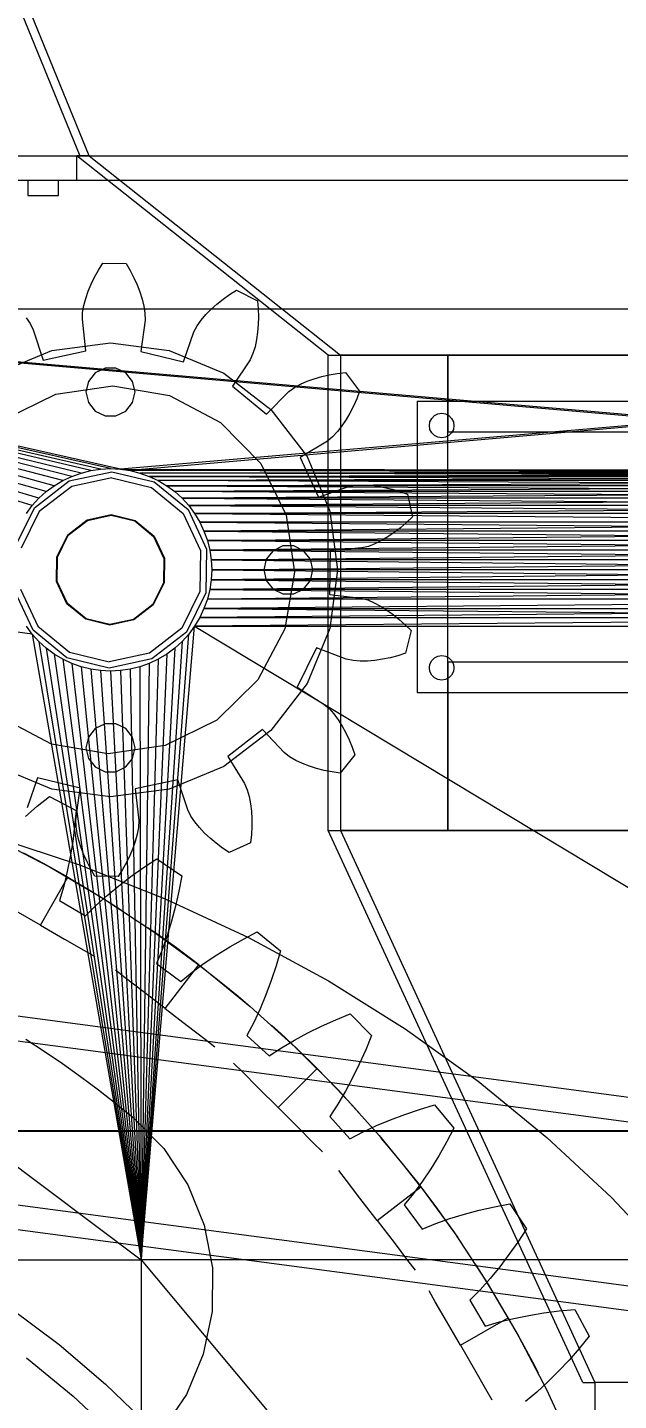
# Model space of a CAD drawing. Header units: millimetres. Extents: x -191664 to 191490, y -197311 to 10263.
# Drawn here: x 25511.1 to 25703.9, y 1894.1 to 2341.8 of the extents above; entities that cross this region are included whole.
import ezdxf

# ---------------------------------------------------------------- set-up
doc = ezdxf.new("R2010")
doc.units = ezdxf.units.MM
for name, color, linetype, lineweight in [('COTAS_P', 1, 'Continuous', 0), ('COTAS_USUARIO', 1, 'Continuous', 0), ('lateral_briquetadora', 7, 'Continuous', 0)]:
    doc.layers.add(name, color=color, linetype=linetype, lineweight=lineweight)
doc.dimstyles.new('PLANTA_100', dxfattribs={"dimtxt": 250, "dimasz": 150, "dimexe": 150, "dimexo": 80, "dimgap": 100, "dimtad": 1, "dimtih": 1, "dimtoh": 1, "dimdec": 1, "dimdsep": 46, "dimcen": 0.09, "dimclrd": 1, "dimclre": 1, "dimclrt": 1, "dimadec": 0, "dimazin": 0, "dimtfac": 1, "dimtdec": 4, "dimtofl": 0, "dimtmove": 0, "dimatfit": 3, "dimfxl": 1, "dimtolj": 1, "dimtzin": 0, "dimarcsym": 0})

# ---------------------------------------------------------------- blocks, each defined once
blk = doc.blocks.new('*D8')
at = {"layer": 'COTAS_P', "color": 1, "lineweight": -2, "transparency": 16777216}
for p, q in [((25128.19, 1262), (25128.19, 2132)), ((27628.19, 1262), (27628.19, 2132)), ((25278.19, 1982), (27478.19, 1982))]:
    blk.add_line(p, q, dxfattribs=at)
at = {"layer": 'COTAS_P', "color": 1, "transparency": 16777216}
for points in [[(25278.19, 2007), (25278.19, 1957), (25128.19, 1982)], [(27478.19, 2007), (27478.19, 1957), (27628.19, 1982)]]:
    blk.add_solid(points, dxfattribs=at)
at = {"layer": 'Defpoints', "color": 0, "transparency": 16777216}
for p in [(27628.19, 1982), (25128.19, 1182), (27628.19, 1182)]:
    blk.add_point(p, dxfattribs=at)
blk = doc.blocks.new('*D101')
at = {"layer": 'COTAS_USUARIO', "color": 1, "lineweight": -2, "transparency": 16777216}
for p, q in [((25328.19, 1805), (25328.19, 3075)), ((26128.19, 1805), (26128.19, 3075)), ((25478.19, 2925), (25978.19, 2925))]:
    blk.add_line(p, q, dxfattribs=at)
at = {"layer": 'COTAS_USUARIO', "color": 1, "transparency": 16777216}
for points in [[(25478.19, 2950), (25478.19, 2900), (25328.19, 2925)], [(25978.19, 2950), (25978.19, 2900), (26128.19, 2925)]]:
    blk.add_solid(points, dxfattribs=at)
at = {"layer": 'Defpoints', "color": 0, "transparency": 16777216}
for p in [(26128.19, 2925), (25328.19, 1725), (26128.19, 1725)]:
    blk.add_point(p, dxfattribs=at)

msp = doc.modelspace()

# ---------------------------------------------------------------- linework, layer by layer
at = {"layer": 'lateral_briquetadora', "color": 253, "true_color": 0xa8b8bb}
for p, q in [((25378.19, 2667.25), (25528.19, 2300)), ((25531.19, 2300), (25381.19, 2667.25)), ((25528.19, 2300), (25928.19, 2300)), ((25528.19, 2300), (25531.19, 2300))]:
    msp.add_line(p, q, dxfattribs=at)
at = {"layer": 'lateral_briquetadora', "color": 8, "true_color": 0x6f7d84}
for p, q in [((25501.19, 2300), (25955.19, 2300)), ((25501.19, 2300), (25527.19, 2300)), ((25609.19, 2235), (25527.19, 2300)), ((25531.19, 2300), (25527.19, 2300)), ((25527.19, 2292), (25527.19, 2300)), ((25531.19, 2300), (25613.19, 2235)), ((25531.19, 2300), (25925.19, 2300)), ((25501.19, 2292), (25955.19, 2292)), ((25501.19, 2292), (25527.19, 2292)), ((25609.19, 2235), (25613.19, 2235)), ((25609.19, 2080), (25609.19, 2235)), ((25843.19, 2235), (25613.19, 2235)), ((25613.19, 2235), (25613.19, 2080)), ((25613.19, 2235), (25648.19, 2235)), ((25648.19, 2080), (25648.19, 2235)), ((25648.19, 2235), (25808.19, 2235)), ((25648.19, 2235), (25648.19, 2210)), ((25648.19, 2210), (25808.19, 2210)), ((25648.19, 2135), (25808.19, 2135)), ((25648.19, 2135), (25648.19, 2080)), ((25609.19, 2080), (25613.19, 2080)), ((25692.19, 1900), (25609.19, 2080)), ((25613.19, 2080), (25648.19, 2080)), ((25843.19, 2080), (25613.19, 2080)), ((25613.19, 2080), (25696.19, 1900)), ((25648.19, 2080), (25808.19, 2080)), ((25692.19, 1900), (25696.19, 1900)), ((25760.19, 1900), (25696.19, 1900)), ((25696.19, 1900), (25696.19, 1725))]:
    msp.add_line(p, q, dxfattribs=at)
at = {"layer": 'lateral_briquetadora', "color": 9, "true_color": 0xaebbc0}
for p, q in [((25511.19, 2292), (25521.19, 2292)), ((25511.19, 2292), (25511.19, 2287)), ((25521.19, 2287), (25521.19, 2292)), ((25511.19, 2287), (25521.19, 2287))]:
    msp.add_line(p, q, dxfattribs=at)
at = {"layer": 'lateral_briquetadora', "color": 9, "true_color": 0xb9c3c2}
for p, q in [((25532.98, 2260.36), (25534.25, 2262.65)), ((25534.25, 2262.65), (25535.66, 2264.92)), ((25535.66, 2264.92), (25543.27, 2264.82)), ((25543.27, 2264.82), (25544.63, 2262.52)), ((25544.63, 2262.52), (25545.83, 2260.2)), ((25530.9, 2255.77), (25531.87, 2258.07)), ((25531.87, 2258.07), (25532.98, 2260.36)), ((25545.83, 2260.2), (25546.89, 2257.88)), ((25546.89, 2257.88), (25547.79, 2255.55)), ((25529.5, 2251.18), (25530.11, 2253.47)), ((25530.11, 2253.47), (25530.9, 2255.77)), ((25547.79, 2255.55), (25548.53, 2253.24)), ((25548.53, 2253.24), (25549.08, 2250.93)), ((25572.89, 2251.59), (25574.9, 2253.17)), ((25574.9, 2253.17), (25577.03, 2254.68)), ((25577.03, 2254.68), (25579.28, 2256.11)), ((25579.28, 2256.11), (25586.1, 2252.72)), ((25586.1, 2252.72), (25586.32, 2250.06)), ((25512.68, 2185.89), (25308.19, 2250)), ((25514.85, 2188.28), (25308.19, 2250)), ((25517.25, 2190.46), (25308.19, 2250)), ((25519.85, 2192.39), (25308.19, 2250)), ((25522.63, 2194.05), (25308.19, 2250)), ((25525.56, 2195.44), (25308.19, 2250)), ((25528.61, 2196.53), (25308.19, 2250)), ((25531.75, 2197.32), (25308.19, 2250)), ((25534.95, 2197.79), (25308.19, 2250)), ((25538.19, 2197.95), (25308.19, 2250)), ((25541.42, 2197.79), (25308.19, 2250)), ((25308.19, 2250), (25914.95, 2197.79)), ((26148.19, 2250), (25308.19, 2250)), ((25308.19, 2250), (25911.75, 2197.32)), ((25529, 2246.66), (25529.1, 2248.9)), ((25529.1, 2248.9), (25529.5, 2251.18)), ((26148.19, 2250), (25541.42, 2197.79)), ((26148.19, 2250), (25544.62, 2197.32)), ((25549.08, 2250.93), (25549.43, 2248.64)), ((25549.43, 2248.64), (25549.47, 2246.4)), ((25567.77, 2246.41), (25569.32, 2248.21)), ((25569.32, 2248.21), (25571.03, 2249.94)), ((25571.03, 2249.94), (25572.89, 2251.59)), ((25586.32, 2250.06), (25586.4, 2247.45)), ((25586.4, 2247.45), (25586.35, 2244.9)), ((25510.7, 2247.14), (25512, 2245.23)), ((25512, 2245.23), (25513.01, 2243.22)), ((25513.01, 2243.22), (25516.18, 2233.37)), ((25530.15, 2236.37), (25529, 2246.66)), ((25549.47, 2246.4), (25548.05, 2236.15)), ((25565.36, 2242.55), (25566.42, 2244.54)), ((25566.42, 2244.54), (25567.77, 2246.41)), ((25586.35, 2244.9), (25586.15, 2242.41)), ((25519.03, 2236.43), (25538.19, 2238.95)), ((25538.19, 2238.95), (25557.34, 2236.43)), ((25561.94, 2232.79), (25565.36, 2242.55)), ((25585.81, 2240.01), (25585.31, 2237.69)), ((25586.15, 2242.41), (25585.81, 2240.01)), ((25501.19, 2229.04), (25519.03, 2236.43)), ((25516.18, 2233.37), (25530.15, 2236.37)), ((25548.05, 2236.15), (25561.94, 2232.79)), ((25557.34, 2236.43), (25575.19, 2229.04)), ((25584.63, 2235.48), (25583.69, 2233.44)), ((25585.31, 2237.69), (25584.63, 2235.48)), ((25536.41, 2230.75), (25533.2, 2229.2)), ((25539.97, 2230.75), (25536.41, 2230.75)), ((25543.17, 2229.2), (25539.97, 2230.75)), ((25583.69, 2233.44), (25577.96, 2224.82)), ((25530.98, 2226.42), (25530.19, 2222.95)), ((25533.2, 2229.2), (25530.98, 2226.42)), ((25545.39, 2226.42), (25543.17, 2229.2)), ((25546.19, 2222.95), (25545.39, 2226.42)), ((25575.19, 2229.04), (25590.51, 2217.28)), ((25598.16, 2224.4), (25600.19, 2225.51)), ((25600.19, 2225.51), (25602.36, 2226.46)), ((25602.36, 2226.46), (25604.65, 2227.27)), ((25604.65, 2227.27), (25607.05, 2227.95)), ((25607.05, 2227.95), (25609.54, 2228.51)), ((25609.54, 2228.51), (25612.12, 2228.94)), ((25612.12, 2228.94), (25614.77, 2229.26)), ((25614.77, 2229.26), (25619.44, 2223.24)), ((25503.54, 2213.94), (25520.38, 2222.25)), ((25520.38, 2222.25), (25538.96, 2224.95)), ((25530.19, 2222.95), (25530.98, 2219.48)), ((25538.96, 2224.95), (25557.46, 2221.77)), ((25545.39, 2219.48), (25546.19, 2222.95)), ((25557.46, 2221.77), (25574.07, 2213.04)), ((25577.96, 2224.82), (25589.02, 2215.76)), ((25589.02, 2215.76), (25596.34, 2223.08)), ((25596.34, 2223.08), (25598.16, 2224.4)), ((25618.48, 2220.75), (25617.42, 2218.36)), ((25619.44, 2223.24), (25618.48, 2220.75)), ((25530.98, 2219.48), (25533.2, 2216.7)), ((25533.2, 2216.7), (25536.41, 2215.15)), ((25539.97, 2215.15), (25543.17, 2216.7)), ((25543.17, 2216.7), (25545.39, 2219.48)), ((25590.51, 2217.28), (25602.27, 2201.95)), ((25617.42, 2218.36), (25616.27, 2216.08)), ((25536.41, 2215.15), (25539.97, 2215.15)), ((25574.07, 2213.04), (25587.18, 2199.59)), ((25613.66, 2211.91), (25612.2, 2210.04)), ((25615.01, 2213.93), (25613.66, 2211.91)), ((25616.27, 2216.08), (25615.01, 2213.93)), ((25610.63, 2208.35), (25608.9, 2206.91)), ((25612.2, 2210.04), (25610.63, 2208.35)), ((25608.9, 2206.91), (25600, 2201.63)), ((25587.18, 2199.59), (25595.48, 2182.76)), ((25600, 2201.63), (25606.03, 2188.68)), ((25602.27, 2201.95), (25609.67, 2184.1)), ((25513.43, 2185.22), (25524.67, 2193.96)), ((25519.85, 2192.39), (25522.63, 2194.05)), ((25522.63, 2194.05), (25525.56, 2195.44)), ((25524.67, 2193.96), (25538.6, 2196.95)), ((25538.57, 2194.95), (25525.52, 2192.14)), ((25525.56, 2195.44), (25528.61, 2196.53)), ((25528.61, 2196.53), (25531.75, 2197.32)), ((25531.75, 2197.32), (25534.95, 2197.79)), ((25534.95, 2197.79), (25538.19, 2197.95)), ((25538.19, 2197.95), (25541.42, 2197.79)), ((25538.57, 2194.95), (25551.55, 2191.81)), ((25538.6, 2196.95), (25552.44, 2193.6)), ((25541.42, 2197.79), (25911.75, 2197.32)), ((25541.42, 2197.79), (25544.62, 2197.32)), ((25914.95, 2197.79), (25544.62, 2197.32)), ((25544.62, 2197.32), (25547.77, 2196.53)), ((25908.61, 2196.53), (25544.62, 2197.32)), ((25911.75, 2197.32), (25544.62, 2197.32)), ((25547.77, 2196.53), (25911.75, 2197.32)), ((25547.77, 2196.53), (25550.82, 2195.44)), ((25905.56, 2195.44), (25547.77, 2196.53)), ((25908.61, 2196.53), (25547.77, 2196.53)), ((25550.82, 2195.44), (25908.61, 2196.53)), ((25550.82, 2195.44), (25902.63, 2194.05)), ((25905.56, 2195.44), (25550.82, 2195.44)), ((25550.82, 2195.44), (25553.74, 2194.05)), ((25905.56, 2195.44), (25553.74, 2194.05)), ((25553.74, 2194.05), (25556.52, 2192.39)), ((25899.85, 2192.39), (25553.74, 2194.05)), ((25902.63, 2194.05), (25553.74, 2194.05)), ((25556.52, 2192.39), (25902.63, 2194.05)), ((25514.85, 2188.28), (25517.25, 2190.46)), ((25525.52, 2192.14), (25514.97, 2183.95)), ((25517.25, 2190.46), (25519.85, 2192.39)), ((25551.55, 2191.81), (25561.88, 2183.35)), ((25552.44, 2193.6), (25563.46, 2184.58)), ((25556.52, 2192.39), (25559.12, 2190.46)), ((25899.85, 2192.39), (25556.52, 2192.39)), ((25556.52, 2192.39), (25897.25, 2190.46)), ((25899.85, 2192.39), (25559.12, 2190.46)), ((25559.12, 2190.46), (25561.52, 2188.28)), ((25894.85, 2188.28), (25559.12, 2190.46)), ((25897.25, 2190.46), (25559.12, 2190.46)), ((25897.25, 2190.46), (25561.52, 2188.28)), ((25606.03, 2188.68), (25615.8, 2192.09)), ((25615.8, 2192.09), (25618.01, 2192.5)), ((25618.01, 2192.5), (25620.32, 2192.61)), ((25620.32, 2192.61), (25622.69, 2192.52)), ((25622.69, 2192.52), (25625.11, 2192.26)), ((25625.11, 2192.26), (25627.56, 2191.83)), ((25627.56, 2191.83), (25630.05, 2191.26)), ((25630.05, 2191.26), (25632.56, 2190.53)), ((25632.56, 2190.53), (25635.09, 2189.66)), ((25635.09, 2189.66), (25636.69, 2182.21)), ((25507.08, 2172.47), (25513.43, 2185.22)), ((25510.75, 2183.28), (25512.68, 2185.89)), ((25512.68, 2185.89), (25514.85, 2188.28)), ((25561.52, 2188.28), (25892.68, 2185.89)), ((25894.85, 2188.28), (25561.52, 2188.28)), ((25561.52, 2188.28), (25563.7, 2185.89)), ((25894.85, 2188.28), (25563.7, 2185.89)), ((25563.7, 2185.89), (25890.75, 2183.28)), ((25892.68, 2185.89), (25563.7, 2185.89)), ((25563.7, 2185.89), (25565.63, 2183.28)), ((25565.63, 2183.28), (25892.68, 2185.89)), ((25514.97, 2183.95), (25509.03, 2172)), ((25524.26, 2176.35), (25530.59, 2181.27)), ((25524.41, 2176.23), (25530.67, 2181.09)), ((25530.59, 2181.27), (25538.42, 2182.95)), ((25530.67, 2181.09), (25538.41, 2182.75)), ((25538.41, 2182.75), (25546.11, 2180.89)), ((25538.42, 2182.95), (25546.2, 2181.07)), ((25546.11, 2180.89), (25552.24, 2175.87)), ((25546.2, 2181.07), (25552.4, 2175.99)), ((25561.88, 2183.35), (25567.52, 2171.25)), ((25563.46, 2184.58), (25569.47, 2171.67)), ((25565.63, 2183.28), (25889.08, 2180.51)), ((25890.75, 2183.28), (25565.63, 2183.28)), ((25565.63, 2183.28), (25567.29, 2180.51)), ((25567.29, 2180.51), (25887.7, 2177.58)), ((25889.08, 2180.51), (25567.29, 2180.51)), ((25567.29, 2180.51), (25568.67, 2177.58)), ((25889.08, 2180.51), (25568.67, 2177.58)), ((25595.48, 2182.76), (25598.18, 2164.18)), ((25609.67, 2184.1), (25612.19, 2164.95)), ((25634.74, 2180.38), (25632.75, 2178.69)), ((25636.69, 2182.21), (25634.74, 2180.38)), ((25228.19, 2180), (25548.19, 1940)), ((25512.68, 2144.02), (25228.19, 2180)), ((25520.69, 2169.18), (25524.26, 2176.35)), ((25520.89, 2169.13), (25524.41, 2176.23)), ((25552.24, 2175.87), (25555.59, 2168.69)), ((25552.4, 2175.99), (25555.79, 2168.73)), ((25568.67, 2177.58), (25886.61, 2174.53)), ((25887.7, 2177.58), (25568.67, 2177.58)), ((25568.67, 2177.58), (25569.77, 2174.53)), ((25569.77, 2174.53), (25887.7, 2177.58)), ((25630.72, 2177.14), (25628.66, 2175.75)), ((25632.75, 2178.69), (25630.72, 2177.14)), ((25569.47, 2171.67), (25569.29, 2157.43)), ((25569.77, 2174.53), (25570.55, 2171.39)), ((25886.61, 2174.53), (25569.77, 2174.53)), ((25569.77, 2174.53), (25885.82, 2171.39)), ((25886.61, 2174.53), (25570.55, 2171.39)), ((25570.55, 2171.39), (25885.35, 2168.18)), ((25885.82, 2171.39), (25570.55, 2171.39)), ((25570.55, 2171.39), (25571.03, 2168.18)), ((25571.03, 2168.18), (25885.82, 2171.39)), ((25594.41, 2172.75), (25591.2, 2171.2)), ((25597.97, 2172.75), (25594.41, 2172.75)), ((25601.17, 2171.2), (25597.97, 2172.75)), ((25620.1, 2172.08), (25609.79, 2171.18)), ((25622.28, 2172.62), (25620.1, 2172.08)), ((25624.44, 2173.46), (25622.28, 2172.62)), ((25626.56, 2174.51), (25624.44, 2173.46)), ((25628.66, 2175.75), (25626.56, 2174.51)), ((25520.59, 2161.17), (25520.69, 2169.18)), ((25520.78, 2161.21), (25520.89, 2169.13)), ((25555.59, 2168.69), (25555.49, 2160.77)), ((25555.79, 2168.73), (25555.68, 2160.72)), ((25567.52, 2171.25), (25567.35, 2157.9)), ((25571.03, 2168.18), (25885.19, 2164.95)), ((25885.35, 2168.18), (25571.03, 2168.18)), ((25571.03, 2168.18), (25571.19, 2164.95)), ((25571.19, 2164.95), (25885.35, 2168.18)), ((25588.98, 2168.42), (25588.19, 2164.95)), ((25591.2, 2171.2), (25588.98, 2168.42)), ((25603.39, 2168.42), (25601.17, 2171.2)), ((25604.19, 2164.95), (25603.39, 2168.42)), ((25609.79, 2171.18), (25609.61, 2156.89)), ((25571.19, 2164.95), (25571.03, 2161.72)), ((25885.19, 2164.95), (25571.03, 2161.72)), ((25571.19, 2164.95), (25885.35, 2161.72)), ((25885.19, 2164.95), (25571.19, 2164.95)), ((25588.19, 2164.95), (25588.98, 2161.48)), ((25598.18, 2164.18), (25595.01, 2145.68)), ((25603.39, 2161.48), (25604.19, 2164.95)), ((25612.19, 2164.95), (25609.67, 2145.8)), ((25512.91, 2145.32), (25506.9, 2158.23)), ((25508.86, 2158.65), (25514.49, 2146.55)), ((25523.97, 2153.91), (25520.59, 2161.17)), ((25524.13, 2154.03), (25520.78, 2161.21)), ((25555.49, 2160.77), (25551.96, 2153.67)), ((25555.68, 2160.72), (25552.11, 2153.55)), ((25567.35, 2157.9), (25561.4, 2145.95)), ((25570.55, 2158.51), (25569.77, 2155.37)), ((25885.82, 2158.51), (25569.77, 2155.37)), ((25571.03, 2161.72), (25570.55, 2158.51)), ((25885.35, 2161.72), (25570.55, 2158.51)), ((25570.55, 2158.51), (25886.61, 2155.37)), ((25885.82, 2158.51), (25570.55, 2158.51)), ((25885.35, 2161.72), (25571.03, 2161.72)), ((25571.03, 2161.72), (25885.82, 2158.51)), ((25588.98, 2161.48), (25591.2, 2158.7)), ((25591.2, 2158.7), (25594.41, 2157.15)), ((25597.97, 2157.15), (25601.17, 2158.7)), ((25601.17, 2158.7), (25603.39, 2161.48)), ((25530.17, 2148.83), (25523.97, 2153.91)), ((25530.26, 2149.01), (25524.13, 2154.03)), ((25551.96, 2153.67), (25545.7, 2148.82)), ((25552.11, 2153.55), (25545.79, 2148.63)), ((25569.29, 2157.43), (25562.95, 2144.68)), ((25569.77, 2155.37), (25568.67, 2152.32)), ((25886.61, 2155.37), (25568.67, 2152.32)), ((25886.61, 2155.37), (25569.77, 2155.37)), ((25594.41, 2157.15), (25597.97, 2157.15)), ((25609.61, 2156.89), (25619.89, 2155.73)), ((25619.89, 2155.73), (25622.06, 2155.13)), ((25622.06, 2155.13), (25624.19, 2154.23)), ((25624.19, 2154.23), (25626.29, 2153.13)), ((25537.96, 2147.15), (25530.26, 2149.01)), ((25567.29, 2149.39), (25565.63, 2146.62)), ((25889.08, 2149.39), (25565.63, 2146.62)), ((25568.67, 2152.32), (25567.29, 2149.39)), ((25887.7, 2152.32), (25567.29, 2149.39)), ((25567.29, 2149.39), (25889.08, 2149.39)), ((25568.67, 2152.32), (25887.7, 2152.32)), ((25568.67, 2152.32), (25889.08, 2149.39)), ((25626.29, 2153.13), (25628.35, 2151.84)), ((25628.35, 2151.84), (25630.38, 2150.39)), ((25630.38, 2150.39), (25632.37, 2148.79)), ((25512.68, 2144.02), (25510.75, 2146.62)), ((25523.93, 2136.3), (25512.91, 2145.32)), ((25514.49, 2146.55), (25524.82, 2138.09)), ((25537.96, 2146.95), (25530.17, 2148.83)), ((25545.7, 2148.82), (25537.96, 2147.15)), ((25545.79, 2148.63), (25537.96, 2146.95)), ((25548.19, 1940), (25565.63, 2146.62)), ((25561.4, 2145.95), (25550.86, 2137.76)), ((25562.95, 2144.68), (25551.7, 2135.94)), ((25565.63, 2146.62), (25563.7, 2144.02)), ((25565.63, 2146.62), (25890.75, 2146.62)), ((25565.63, 2146.62), (25908.19, 1940)), ((25595.01, 2145.68), (25586.27, 2129.06)), ((25609.67, 2145.8), (25602.27, 2127.95)), ((25632.37, 2148.79), (25634.31, 2147.05)), ((25634.31, 2147.05), (25636.21, 2145.17)), ((25636.21, 2145.17), (25634.42, 2137.77)), ((25512.68, 2144.02), (25514.85, 2141.62)), ((25512.68, 2144.02), (25548.19, 1940)), ((25517.25, 2139.44), (25514.85, 2141.62)), ((25514.85, 2141.62), (25548.19, 1940)), ((25548.19, 1940), (25563.7, 2144.02)), ((25561.52, 2141.62), (25548.19, 1940)), ((25561.52, 2141.62), (25559.12, 2139.44)), ((25563.7, 2144.02), (25561.52, 2141.62)), ((25519.85, 2137.51), (25517.25, 2139.44)), ((25517.25, 2139.44), (25548.19, 1940)), ((25522.63, 2135.85), (25519.85, 2137.51)), ((25519.85, 2137.51), (25548.19, 1940)), ((25525.56, 2134.46), (25522.63, 2135.85)), ((25522.63, 2135.85), (25548.19, 1940)), ((25537.78, 2132.95), (25523.93, 2136.3)), ((25524.82, 2138.09), (25537.8, 2134.95)), ((25551.7, 2135.94), (25537.78, 2132.95)), ((25550.86, 2137.76), (25537.8, 2134.95)), ((25559.12, 2139.44), (25548.19, 1940)), ((25556.52, 2137.51), (25548.19, 1940)), ((25553.74, 2135.85), (25548.19, 1940)), ((25553.74, 2135.85), (25550.82, 2134.46)), ((25556.52, 2137.51), (25553.74, 2135.85)), ((25559.12, 2139.44), (25556.52, 2137.51)), ((25605.4, 2139.49), (25599.04, 2126.7)), ((25615.08, 2135.83), (25605.4, 2139.49)), ((25617.28, 2135.37), (25615.08, 2135.83)), ((25626.85, 2135.78), (25624.38, 2135.42)), ((25629.35, 2136.3), (25626.85, 2135.78)), ((25631.87, 2136.96), (25629.35, 2136.3)), ((25634.42, 2137.77), (25631.87, 2136.96)), ((25528.61, 2133.37), (25525.56, 2134.46)), ((25525.56, 2134.46), (25548.19, 1940)), ((25531.75, 2132.58), (25528.61, 2133.37)), ((25528.61, 2133.37), (25548.19, 1940)), ((25534.95, 2132.11), (25531.75, 2132.58)), ((25531.75, 2132.58), (25548.19, 1940)), ((25538.19, 2131.95), (25534.95, 2132.11)), ((25534.95, 2132.11), (25548.19, 1940)), ((25541.42, 2132.11), (25538.19, 2131.95)), ((25538.19, 2131.95), (25548.19, 1940)), ((25544.62, 2132.58), (25541.42, 2132.11)), ((25541.42, 2132.11), (25548.19, 1940)), ((25547.77, 2133.37), (25544.62, 2132.58)), ((25544.62, 2132.58), (25548.19, 1940)), ((25550.82, 2134.46), (25547.77, 2133.37)), ((25547.77, 2133.37), (25548.19, 1940)), ((25550.82, 2134.46), (25548.19, 1940)), ((25619.59, 2135.19), (25617.28, 2135.37)), ((25621.96, 2135.22), (25619.59, 2135.19)), ((25624.38, 2135.42), (25621.96, 2135.22)), ((25586.27, 2129.06), (25572.83, 2115.96)), ((25602.27, 2127.95), (25590.51, 2112.62)), ((25599.04, 2126.7), (25607.8, 2121.19)), ((25607.8, 2121.19), (25609.49, 2119.71)), ((25609.49, 2119.71), (25611.02, 2117.98)), ((25611.02, 2117.98), (25612.43, 2116.07)), ((25518.92, 2108.13), (25502.3, 2116.87)), ((25533.2, 2113.2), (25530.98, 2110.42)), ((25536.41, 2114.75), (25533.2, 2113.2)), ((25539.97, 2114.75), (25536.41, 2114.75)), ((25543.17, 2113.2), (25539.97, 2114.75)), ((25545.39, 2110.42), (25543.17, 2113.2)), ((25572.83, 2115.96), (25555.99, 2107.65)), ((25612.43, 2116.07), (25613.73, 2114.02)), ((25613.73, 2114.02), (25614.93, 2111.83)), ((25530.98, 2110.42), (25530.19, 2106.95)), ((25546.19, 2106.95), (25545.39, 2110.42)), ((25590.51, 2112.62), (25575.19, 2100.86)), ((25587.7, 2112.85), (25576.41, 2104.08)), ((25594.83, 2105.35), (25587.7, 2112.85)), ((25614.93, 2111.83), (25616.03, 2109.53)), ((25616.03, 2109.53), (25617.03, 2107.12)), ((25537.42, 2104.96), (25518.92, 2108.13)), ((25530.19, 2106.95), (25530.98, 2103.48)), ((25555.99, 2107.65), (25537.42, 2104.96)), ((25545.39, 2103.48), (25546.19, 2106.95)), ((25596.61, 2103.98), (25594.83, 2105.35)), ((25617.92, 2104.6), (25613.1, 2098.7)), ((25617.03, 2107.12), (25617.92, 2104.6)), ((25519.03, 2093.47), (25501.19, 2100.86)), ((25530.98, 2103.48), (25533.2, 2100.7)), ((25533.2, 2100.7), (25536.41, 2099.15)), ((25539.97, 2099.15), (25543.17, 2100.7)), ((25543.17, 2100.7), (25545.39, 2103.48)), ((25575.19, 2100.86), (25557.34, 2093.47)), ((25576.41, 2104.08), (25581.92, 2095.32)), ((25598.61, 2102.82), (25596.61, 2103.98)), ((25600.76, 2101.82), (25598.61, 2102.82)), ((25603.03, 2100.95), (25600.76, 2101.82)), ((25605.41, 2100.21), (25603.03, 2100.95)), ((25607.89, 2099.58), (25605.41, 2100.21)), ((25514.43, 2097.11), (25511.01, 2087.35)), ((25528.33, 2093.75), (25514.43, 2097.11)), ((25536.41, 2099.15), (25539.97, 2099.15)), ((25560.19, 2096.53), (25546.22, 2093.53)), ((25563.36, 2086.68), (25560.19, 2096.53)), ((25581.92, 2095.32), (25582.8, 2093.25)), ((25610.45, 2099.08), (25607.89, 2099.58)), ((25613.1, 2098.7), (25610.45, 2099.08)), ((25514.31, 2087.86), (25518.28, 2091.09)), ((25518.28, 2091.09), (25526.97, 2086.44)), ((25538.19, 2090.95), (25519.03, 2093.47)), ((25526.91, 2083.5), (25528.33, 2093.75)), ((25557.34, 2093.47), (25538.19, 2090.95)), ((25546.22, 2093.53), (25547.38, 2083.24)), ((25582.8, 2093.25), (25583.43, 2091.03)), ((25583.43, 2091.03), (25583.87, 2088.7)), ((25510.49, 2084.55), (25514.31, 2087.86)), ((25526.97, 2086.44), (25526.49, 2081.35)), ((25564.37, 2084.67), (25563.36, 2086.68)), ((25583.87, 2088.7), (25584.15, 2086.28)), ((25584.15, 2086.28), (25584.29, 2083.8)), ((25526.95, 2081.26), (25526.91, 2083.5)), ((25547.38, 2083.24), (25547.28, 2081)), ((25565.67, 2082.76), (25564.37, 2084.67)), ((25567.17, 2080.92), (25565.67, 2082.76)), ((25584.29, 2083.8), (25584.27, 2081.24)), ((25526.49, 2081.35), (25525.86, 2076.33)), ((25527.29, 2078.97), (25526.95, 2081.26)), ((25527.84, 2076.66), (25527.29, 2078.97)), ((25546.88, 2078.72), (25546.26, 2076.43)), ((25547.28, 2081), (25546.88, 2078.72)), ((25568.84, 2079.15), (25567.17, 2080.92)), ((25570.66, 2077.45), (25568.84, 2079.15)), ((25572.62, 2075.82), (25570.66, 2077.45)), ((25584.12, 2078.64), (25583.84, 2075.98)), ((25584.27, 2081.24), (25584.12, 2078.64)), ((25500.93, 2077.16), (25518.55, 2067.96)), ((25525.86, 2076.33), (25525.06, 2071.4)), ((25528.58, 2074.35), (25527.84, 2076.66)), ((25529.48, 2072.02), (25528.58, 2074.35)), ((25545.47, 2074.13), (25544.51, 2071.83)), ((25546.26, 2076.43), (25545.47, 2074.13)), ((25574.72, 2074.25), (25572.62, 2075.82)), ((25576.93, 2072.76), (25574.72, 2074.25)), ((25583.84, 2075.98), (25576.93, 2072.76)), ((25516.37, 2069.16), (25509.92, 2072.61)), ((25524.31, 2064.7), (25516.37, 2069.16)), ((25525.06, 2071.4), (25524.09, 2066.56)), ((25530.54, 2069.7), (25529.48, 2072.02)), ((25531.75, 2067.38), (25530.54, 2069.7)), ((25543.39, 2069.54), (25542.12, 2067.25)), ((25544.51, 2071.83), (25543.39, 2069.54)), ((25548.98, 2067.87), (25553.24, 2070.7)), ((25553.24, 2070.7), (25561.44, 2065.22)), ((25515.31, 2049.11), (25524.31, 2064.7)), ((25518.55, 2067.96), (25535.67, 2057.88)), ((25524.09, 2066.56), (25522.93, 2061.82)), ((25524.31, 2064.7), (25532.15, 2060.05)), ((25533.1, 2065.08), (25531.75, 2067.38)), ((25540.71, 2064.98), (25533.1, 2065.08)), ((25542.12, 2067.25), (25540.71, 2064.98)), ((25540.88, 2061.92), (25544.85, 2064.95)), ((25544.85, 2064.95), (25548.98, 2067.87)), ((25561.44, 2065.22), (25560.47, 2060.2)), ((25522.93, 2061.82), (25521.55, 2057.19)), ((25532.15, 2060.05), (25538.36, 2056.19)), ((25537.07, 2058.78), (25540.88, 2061.92)), ((25560.47, 2060.2), (25559.34, 2055.27)), ((25521.55, 2057.19), (25530, 2052.13)), ((25530, 2052.13), (25533.43, 2055.52)), ((25533.43, 2055.52), (25537.07, 2058.78)), ((25535.67, 2057.88), (25552.27, 2046.94)), ((25538.36, 2056.19), (25541.77, 2054)), ((25559.34, 2055.27), (25558.07, 2050.43)), ((25515.31, 2049.11), (25507.42, 2053.67)), ((25515.31, 2049.11), (25523.2, 2044.55)), ((25553.74, 2045.91), (25550.41, 2048.23)), ((25552.27, 2046.94), (25568.29, 2035.18)), ((25558.07, 2050.43), (25556.62, 2045.71)), ((25581.52, 2044.58), (25586.04, 2046.97)), ((25586.04, 2046.97), (25593.67, 2040.72)), ((25523.2, 2044.55), (25529.53, 2040.9)), ((25559.68, 2041.66), (25553.74, 2045.91)), ((25556.62, 2045.71), (25555, 2041.11)), ((25566.97, 2036.19), (25559.68, 2041.66)), ((25572.88, 2039.45), (25577.13, 2042.08)), ((25577.13, 2042.08), (25581.52, 2044.58)), ((25529.53, 2040.9), (25533.04, 2038.87)), ((25555, 2041.11), (25553.18, 2036.64)), ((25568.78, 2036.7), (25572.88, 2039.45)), ((25593.67, 2040.72), (25592.2, 2035.81)), ((27123.19, 1804.95), (25376.88, 2036.78)), ((25542.99, 2031.91), (25539.77, 2034.38)), ((25553.18, 2036.64), (25561.1, 2030.77)), ((25556.02, 2021.91), (25566.97, 2036.19)), ((25561.1, 2030.77), (25564.84, 2033.81)), ((25564.84, 2033.81), (25568.78, 2036.7)), ((25566.97, 2036.19), (25574.14, 2030.56)), ((25568.29, 2035.18), (25583.69, 2022.62)), ((25592.2, 2035.81), (25590.6, 2031.02)), ((27122.14, 1797.02), (25375.83, 2028.85)), ((25548.79, 2027.46), (25542.99, 2031.91)), ((25574.14, 2030.56), (25579.79, 2025.93)), ((25590.6, 2031.02), (25588.86, 2026.34)), ((25556.02, 2021.91), (25548.79, 2027.46)), ((25579.79, 2025.93), (25582.89, 2023.31)), ((25588.86, 2026.34), (25586.96, 2021.78)), ((25556.02, 2021.91), (25563.24, 2016.37)), ((25583.69, 2022.62), (25598.43, 2009.3)), ((25586.96, 2021.78), (25584.9, 2017.35)), ((25611.63, 2018.21), (25616.36, 2020.15)), ((25616.36, 2020.15), (25623.33, 2013.17)), ((25563.24, 2016.37), (25569.04, 2011.92)), ((25584.9, 2017.35), (25582.65, 2013.09)), ((25593.7, 2013.73), (25590.69, 2016.46)), ((25602.52, 2013.95), (25607.01, 2016.15)), ((25607.01, 2016.15), (25611.63, 2018.21)), ((25510.54, 2011.96), (25516.6, 2008.02)), ((25569.04, 2011.92), (25572.26, 2009.45)), ((25582.65, 2013.09), (25589.94, 2006.47)), ((25599.03, 2008.73), (25593.7, 2013.73)), ((25593.97, 2009.13), (25598.17, 2011.62)), ((25598.17, 2011.62), (25602.52, 2013.95)), ((25623.33, 2013.17), (25621.4, 2008.44)), ((25516.6, 2008.02), (25522.57, 2003.95)), ((25589.94, 2006.47), (25593.97, 2009.13)), ((25598.43, 2009.3), (25612.49, 1995.25)), ((25605.55, 2002.36), (25599.03, 2008.73)), ((25621.4, 2008.44), (25619.33, 2003.82)), ((25522.57, 2003.95), (25528.45, 1999.76)), ((25581.21, 2001.24), (25578.34, 2004.11)), ((25586.38, 1996.08), (25581.21, 2001.24)), ((25592.82, 1989.63), (25605.55, 2002.36)), ((25605.55, 2002.36), (25611.92, 1995.84)), ((25619.33, 2003.82), (25617.14, 1999.33)), ((25528.45, 1999.76), (25534.25, 1995.44)), ((25617.14, 1999.33), (25614.8, 1994.98)), ((25534.25, 1995.44), (25539.95, 1991)), ((25592.82, 1989.63), (25586.38, 1996.08)), ((25611.92, 1995.84), (25616.92, 1990.51)), ((25614.8, 1994.98), (25612.32, 1990.78)), ((25612.49, 1995.25), (25625.81, 1980.5)), ((25539.95, 1991), (25545.55, 1986.44)), ((25592.82, 1989.63), (25599.26, 1983.19)), ((25612.32, 1990.78), (25609.66, 1986.76)), ((25616.92, 1990.51), (25619.65, 1987.51)), ((25634.21, 1987.42), (25639, 1989.02)), ((25639, 1989.02), (25643.9, 1990.48)), ((25643.9, 1990.48), (25650.16, 1982.86)), ((25545.55, 1986.44), (25555.54, 1976.33)), ((25609.66, 1986.76), (25616.27, 1979.46)), ((25620.54, 1981.71), (25624.96, 1983.77)), ((25624.96, 1983.77), (25629.52, 1985.67)), ((25629.52, 1985.67), (25634.21, 1987.42)), ((25599.26, 1983.19), (25604.43, 1978.03)), ((25616.27, 1979.46), (25620.54, 1981.71)), ((25625.81, 1980.5), (25638.37, 1965.1)), ((25629.11, 1976.6), (25626.49, 1979.7)), ((25650.16, 1982.86), (25647.77, 1978.34)), ((25555.54, 1976.33), (25563.36, 1964.46)), ((25604.43, 1978.03), (25607.3, 1975.16)), ((25633.75, 1970.95), (25629.11, 1976.6)), ((25647.77, 1978.34), (25645.26, 1973.94)), ((25639.38, 1963.79), (25633.75, 1970.95)), ((25645.26, 1973.94), (25642.64, 1969.69)), ((25615.1, 1965.85), (25612.64, 1969.07)), ((25619.55, 1960.06), (25615.1, 1965.85)), ((25639.89, 1965.59), (25637, 1961.65)), ((25642.64, 1969.69), (25639.89, 1965.59)), ((25563.36, 1964.46), (25568.71, 1951.3)), ((25625.1, 1952.83), (25639.38, 1963.79)), ((25637, 1961.65), (25633.96, 1957.91)), ((25638.37, 1965.1), (25650.13, 1949.08)), ((25639.38, 1963.79), (25644.84, 1956.49)), ((25625.1, 1952.83), (25619.55, 1960.06)), ((25633.96, 1957.91), (25639.83, 1950)), ((25644.84, 1956.49), (25649.1, 1950.55)), ((25658.45, 1956.16), (25663.38, 1957.28)), ((25663.38, 1957.28), (25668.4, 1958.26)), ((25668.4, 1958.26), (25673.88, 1950.06)), ((25625.1, 1952.83), (25630.65, 1945.6)), ((25644.29, 1951.82), (25648.9, 1953.44)), ((25648.9, 1953.44), (25653.62, 1954.88)), ((25653.62, 1954.88), (25658.45, 1956.16)), ((25568.71, 1951.3), (25571.4, 1937.34)), ((25639.83, 1950), (25644.29, 1951.82)), ((25649.1, 1950.55), (25651.42, 1947.22)), ((25650.13, 1949.08), (25661.07, 1932.49)), ((25673.88, 1950.06), (25671.06, 1945.79)), ((25630.65, 1945.6), (25635.09, 1939.8)), ((25671.06, 1945.79), (25668.14, 1941.67)), ((25108.19, 1940), (25548.19, 1940)), ((25548.19, 1940), (25548.19, 1510)), ((25548.19, 1940), (25908.19, 1510)), ((25908.19, 1940), (25548.19, 1940)), ((25635.09, 1939.8), (25637.56, 1936.59)), ((25659.38, 1935.17), (25657.19, 1938.59)), ((25668.14, 1941.67), (25665.11, 1937.69)), ((25571.4, 1937.34), (25571.31, 1923.13)), ((25663.24, 1928.96), (25659.38, 1935.17)), ((25665.11, 1937.69), (25661.97, 1933.88)), ((25644.09, 1926.34), (25642.06, 1929.86)), ((25658.71, 1930.25), (25655.32, 1926.82)), ((25661.97, 1933.88), (25658.71, 1930.25)), ((25661.07, 1932.49), (25671.15, 1915.36)), ((25647.74, 1920.02), (25644.09, 1926.34)), ((25655.32, 1926.82), (25660.38, 1918.37)), ((25667.89, 1921.12), (25663.24, 1928.96)), ((25505.54, 1924.25), (25521.47, 1912.37)), ((25571.31, 1923.13), (25568.44, 1909.21)), ((25652.3, 1912.12), (25667.89, 1921.12)), ((25665, 1919.74), (25669.74, 1920.9)), ((25667.89, 1921.12), (25672.35, 1913.18)), ((25669.74, 1920.9), (25674.59, 1921.87)), ((25674.59, 1921.87), (25679.52, 1922.67)), ((25679.52, 1922.67), (25684.54, 1923.31)), ((25684.54, 1923.31), (25689.63, 1923.79)), ((25689.63, 1923.79), (25694.28, 1915.09)), ((25652.3, 1912.12), (25647.74, 1920.02)), ((25660.38, 1918.37), (25665, 1919.74)), ((25521.47, 1912.37), (25536.6, 1899.49)), ((25652.3, 1912.12), (25656.85, 1904.23)), ((25671.15, 1915.36), (25680.35, 1897.74)), ((25672.35, 1913.18), (25675.8, 1906.73)), ((25694.28, 1915.09), (25691.05, 1911.12)), ((25510.82, 1908.01), (25525.99, 1895.55)), ((25568.44, 1909.21), (25562.92, 1896.11)), ((25687.74, 1907.3), (25684.33, 1903.64)), ((25691.05, 1911.12), (25687.74, 1907.3)), ((25656.85, 1904.23), (25660.51, 1897.91)), ((25675.8, 1906.73), (25677.66, 1903.13)), ((25684.33, 1903.64), (25680.83, 1900.16)), ((25536.6, 1899.49), (25550.87, 1885.66)), ((25680.83, 1900.16), (25677.23, 1896.86)), ((25525.99, 1895.55), (25540.32, 1882.13)), ((25562.92, 1896.11), (25554.95, 1884.34)), ((25660.51, 1897.91), (25662.53, 1894.39)), ((25677.23, 1896.86), (25673.52, 1893.78)), ((25680.35, 1897.74), (25688.65, 1879.69))]:
    msp.add_line(p, q, dxfattribs=at)
at = {"layer": 'lateral_briquetadora', "color": 143, "true_color": 0x82b6c5}
for p, q in [((25638.19, 2220), (25818.19, 2220)), ((25638.19, 2220), (25638.19, 2125)), ((25638.19, 2125), (25818.19, 2125))]:
    msp.add_line(p, q, dxfattribs=at)
at = {"layer": 'lateral_briquetadora', "color": 9, "true_color": 0xb8c2c6}
for p, q in [((25642.19, 2212), (25642.38, 2213.24)), ((25642.38, 2210.76), (25642.19, 2212)), ((25642.38, 2213.24), (25642.95, 2214.35)), ((25642.95, 2214.35), (25643.84, 2215.24)), ((25643.84, 2215.24), (25644.95, 2215.8)), ((25644.95, 2215.8), (25646.19, 2216)), ((25646.19, 2216), (25647.42, 2215.8)), ((25647.42, 2215.8), (25648.54, 2215.24)), ((25648.54, 2215.24), (25649.42, 2214.35)), ((25649.42, 2214.35), (25649.99, 2213.24)), ((25649.99, 2213.24), (25650.19, 2212)), ((25650.19, 2212), (25649.99, 2210.76)), ((25642.95, 2209.65), (25642.38, 2210.76)), ((25643.84, 2208.76), (25642.95, 2209.65)), ((25644.95, 2208.2), (25643.84, 2208.76)), ((25646.19, 2208), (25644.95, 2208.2)), ((25647.42, 2208.2), (25646.19, 2208)), ((25648.54, 2208.76), (25647.42, 2208.2)), ((25649.42, 2209.65), (25648.54, 2208.76)), ((25649.99, 2210.76), (25649.42, 2209.65)), ((25642.95, 2135.35), (25643.84, 2136.24)), ((25643.84, 2136.24), (25644.95, 2136.8)), ((25644.95, 2136.8), (25646.19, 2137)), ((25646.19, 2137), (25647.42, 2136.8)), ((25647.42, 2136.8), (25648.54, 2136.24)), ((25648.54, 2136.24), (25649.42, 2135.35)), ((25642.19, 2133), (25642.38, 2134.24)), ((25642.38, 2131.76), (25642.19, 2133)), ((25642.38, 2134.24), (25642.95, 2135.35)), ((25642.95, 2130.65), (25642.38, 2131.76)), ((25649.42, 2135.35), (25649.99, 2134.24)), ((25649.99, 2131.76), (25649.42, 2130.65)), ((25649.99, 2134.24), (25650.19, 2133)), ((25650.19, 2133), (25649.99, 2131.76)), ((25643.84, 2129.76), (25642.95, 2130.65)), ((25644.95, 2129.2), (25643.84, 2129.76)), ((25646.19, 2129), (25644.95, 2129.2)), ((25647.42, 2129.2), (25646.19, 2129)), ((25648.54, 2129.76), (25647.42, 2129.2)), ((25649.42, 2130.65), (25648.54, 2129.76))]:
    msp.add_line(p, q, dxfattribs=at)
at = {"layer": 'lateral_briquetadora', "color": 117, "true_color": 0x28865c}
for p, q in [((25499.26, 2078.24), (25528.05, 2068.79)), ((25528.05, 2068.79), (25556.06, 2057.72)), ((25556.06, 2057.72), (25583.19, 2045.07)), ((25583.19, 2045.07), (25609.3, 2030.9)), ((25609.3, 2030.9), (25634.3, 2015.27)), ((25634.3, 2015.27), (25658.08, 1998.25)), ((25658.08, 1998.25), (25680.53, 1979.91)), ((25680.53, 1979.91), (25701.55, 1960.33)), ((25701.55, 1960.33), (25721.06, 1939.59))]:
    msp.add_line(p, q, dxfattribs=at)
at = {"layer": 'lateral_briquetadora', "color": 117, "true_color": 0x376c5b}
for p, q in [((27115.16, 1744.48), (25368.85, 1976.31)), ((27114.11, 1736.55), (25367.8, 1968.38))]:
    msp.add_line(p, q, dxfattribs=at)

# ---------------------------------------------------------------- dimensions: what is measured, and where the dimension line sits
at = {"layer": 'COTAS_P'}
dim = msp.add_aligned_dim(p1=(25128.19, 1182), p2=(27628.19, 1182), distance=800, text='<> P', dimstyle='PLANTA_100', dxfattribs=at)
dim.commit()
dim.dimension.update_dxf_attribs({"geometry": '*D8', "text_midpoint": (26378.19, 1982)})
at = {"layer": 'COTAS_USUARIO'}
dim = msp.add_aligned_dim(p1=(25328.19, 1725), p2=(26128.19, 1725), distance=1200, dimstyle='PLANTA_100', dxfattribs=at)
dim.commit()
dim.dimension.update_dxf_attribs({"geometry": '*D101', "text_midpoint": (25728.19, 2925)})

doc.saveas('drawing.dxf')
